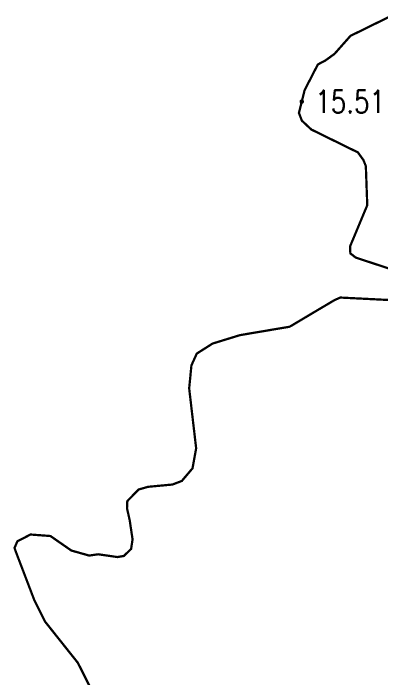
# Model space of a CAD drawing. Extents: x 404846 to 408477, y 3390929 to 3392894.
# Drawn here: x 406432.08 to 406448.35, y 3392350.35 to 3392379.78 of the extents above; entities that cross this region are included whole.
import ezdxf
from ezdxf.enums import TextEntityAlignment as Align

# ---------------------------------------------------------------- set-up
doc = ezdxf.new("R2010")
doc.units = 0
doc.header["$LTSCALE"] = 0.5
doc.layers.get('0').update_dxf_attribs({"linetype": 'CONTINUOUS'})
doc.layers.add('GCD', color=1, linetype='CONTINUOUS')
doc.layers.add('SXSS', color=5, linetype='CONTINUOUS')
doc.styles.add('HZ', font='rs.shx', dxfattribs={"width": 0.8, "bigfont": 'hztxt.shx'})

# ---------------------------------------------------------------- blocks, each defined once
blk = doc.blocks.new('GC200')
at = {"linetype": 'Continuous', "const_width": 0.2, "flags": 128}
blk.add_lwpolyline([(-0.1, 0, 1), (0.1, 0, 1)], format="xyb", close=True, dxfattribs=at)

msp = doc.modelspace()

# ---------------------------------------------------------------- linework, layer by layer
at = {"layer": 'SXSS', "linetype": 'Continuous', "const_width": 0.1, "elevation": 15.51, "flags": 128}
for points in [[(406450.846, 3392367.772), (406447.247, 3392368.955), (406447.003, 3392369.142), (406446.989, 3392369.449), (406447.752, 3392371.277), (406447.689, 3392373.01), (406447.58, 3392373.282), (406447.338, 3392373.617), (406445.276, 3392374.631), (406444.858, 3392375.022), (406444.727, 3392375.365), (406444.976, 3392376.369), (406445.565, 3392377.514), (406445.886, 3392377.681), (406446.302, 3392377.981), (406447.008, 3392378.779), (406448.942, 3392379.73)], [(406444.319, 3392365.895), (406445.507, 3392366.603), (406446.302, 3392367.074), (406446.558, 3392367.187), (406449.704, 3392367.028)], [(406444.319, 3392365.895), (406442.117, 3392365.522), (406440.904, 3392365.149), (406440.204, 3392364.704), (406439.967, 3392364.182), (406439.868, 3392363.162), (406440.177, 3392360.505), (406440.015, 3392359.62), (406439.542, 3392359.062), (406439.129, 3392358.904), (406438.051, 3392358.803), (406437.625, 3392358.681), (406437.129, 3392358.169), (406437.116, 3392357.851), (406437.237, 3392357.307), (406437.362, 3392356.471), (406437.296, 3392356.048), (406436.976, 3392355.739), (406436.687, 3392355.691), (406435.837, 3392355.814), (406435.444, 3392355.756), (406434.651, 3392355.98), (406433.725, 3392356.623), (406432.844, 3392356.689), (406432.264, 3392356.392), (406432.135, 3392356.096), (406432.194, 3392355.926), (406433.001, 3392353.81), (406433.487, 3392352.832), (406434.944, 3392351), (406435.708, 3392349.473)]]:
    msp.add_lwpolyline(points, dxfattribs=at)

# ---------------------------------------------------------------- block references
at = {"layer": 'GCD', "linetype": 'Continuous'}
ref = msp.add_blockref('GC200', (406444.852, 3392375.867, 15.51), dxfattribs=dict(at, xscale=0.5, yscale=0.5, zscale=0.5))
ref.add_attrib('height', '15.51', dxfattribs={"linetype": 'Continuous', "height": 1, "style": 'HZ', "width": 0.8}).set_placement((406445.452, 3392375.867, 15.51), align=Align.MIDDLE_LEFT)

doc.saveas('drawing.dxf')
